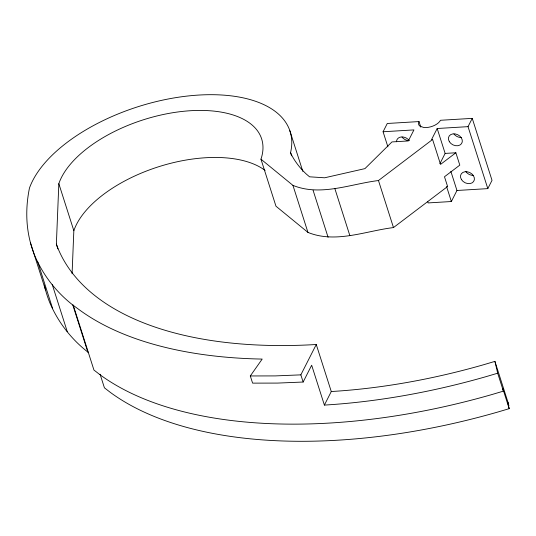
<?xml version="1.0" encoding="UTF-8"?>
<svg xmlns="http://www.w3.org/2000/svg" width="536" height="536" viewBox="0 0 536 536"><rect width="100%" height="100%" fill="white"/><g stroke="black" fill="none" stroke-linecap="round" stroke-linejoin="round"><path stroke-width="0.8" d="M57.895 248.892L56.367 244.108L58.833 183.68A106.818 54.216 -17.7 0 1 180.23 111.662A106.818 54.216 -17.7 0 1 260.958 159.179L292.944 185.376C320.629 196.658 350.537 183.935 378.47 180.538L432.592 139.487L440.538 164.398L455.868 152.773L459.808 165.128L444.485 176.753L447.6 186.515L393.478 227.572C365.545 230.969 335.637 243.686 307.952 232.41L275.966 206.206L260.958 159.179M72.085 273.755L73.841 230.708L58.833 183.68M387.897 146.857L383.079 131.756L387.28 123.481L419.031 121.572L420.807 127.133M383.079 131.756L413.933 129.906L408.325 140.948L391.963 141.926L364.936 168.626L324.635 177.791L309.553 176.813L306.244 173.999A242.379 123.019 -17.7 0 1 291.504 154.797L290.552 152.639A137.41 69.74 -17.7 0 0 181.945 96.721A137.41 69.74 -17.7 0 0 29.447 188.109A417.557 211.928 -17.7 0 0 34.726 255.538C42.927 274.941 56.206 292.08 72.816 305.024L79.033 309.594A417.142 211.713 -17.7 0 0 262.184 359.08L250.305 375.957L252.597 383.133L277.561 383.086L303.142 382.034L300.85 374.858L316.26 344.501A393.236 199.586 -17.7 0 1 93.431 294.438A393.216 199.573 -17.7 0 1 57.7 247.706L56.367 244.108M303.142 382.034L311.671 365.23L324.387 405.089A417.142 211.713 -17.7 0 0 486.856 376.413L497.683 373.203L494.916 361.385L484.45 364.493A393.29 199.606 -17.7 0 1 331.275 391.528L324.387 405.089M419.031 121.572A11.651 5.916 -17.7 0 0 419.795 126.067L423.735 127.488L426.401 127.548A11.651 5.916 -17.7 0 0 440.492 120.278L472.243 118.369L468.035 126.65L437.182 128.506L431.581 139.548L432.592 139.487M439.902 163.721L445.135 153.417L437.182 128.506M427.601 201.348L428.103 202.923L451.359 201.523L456.96 190.481L450.856 171.353M456.96 190.481L487.814 188.625L492.021 180.344L472.243 118.369M100.091 374.262L104.419 387.816L110.208 392.292A412.285 209.254 -17.7 0 0 498.447 411.849L509.2 408.66L502.842 388.727L503.405 391.133L492.577 394.349A417.142 211.713 -17.7 0 1 99.77 374.557L93.941 370.054L73.211 305.091M445.135 153.417L455.868 152.773M447.6 186.515L446.589 186.575L451.359 201.523M300.85 374.858L275.276 375.91L250.305 375.957M44.341 285.078A417.557 211.928 -17.7 0 0 49.741 302.565C57.935 321.975 71.214 339.107 87.824 352.058L88.219 352.118M468.035 126.65L487.814 188.625M494.916 361.385L508.269 403.233L508.832 405.638L507.558 401.652L509.2 408.66M497.683 373.203L503.405 391.133M378.47 180.538L393.478 227.572M334.826 188.518L349.834 235.545M313.071 190.24L328.079 237.267M289.842 130.724L302.82 171.373M290.552 152.639L291.564 155.829M292.944 185.376L307.952 232.41M316.26 344.501L331.275 391.528M72.816 305.024L87.824 352.058M52.28 284.656L67.288 331.684M37.667 261.709L52.682 308.743M30.505 242.909L45.513 289.936M461.483 137.497A7.283 5.608 26.9 0 1 453.925 133.946M473.569 175.366A7.283 5.608 26.9 0 1 465.677 171.319M409.022 140.633A7.283 5.608 26.9 0 1 402.054 137.062M396.533 141.765A7.283 5.608 26.9 0 1 401.303 136.968A7.283 5.608 26.9 0 1 409.156 140.499M73.841 230.708A106.818 54.216 -17.7 0 1 159.159 166.575A106.818 54.216 -17.7 0 1 265.112 170.448M449.389 141.739A7.283 5.608 26.9 0 0 461.463 143.742A7.283 5.608 26.9 0 0 455.265 133.926A7.283 5.608 26.9 0 0 449.389 141.739M461.469 179.6A7.283 5.608 26.9 0 0 473.549 181.61A7.283 5.608 26.9 0 0 467.345 171.788A7.283 5.608 26.9 0 0 461.469 179.6"/></g></svg>
